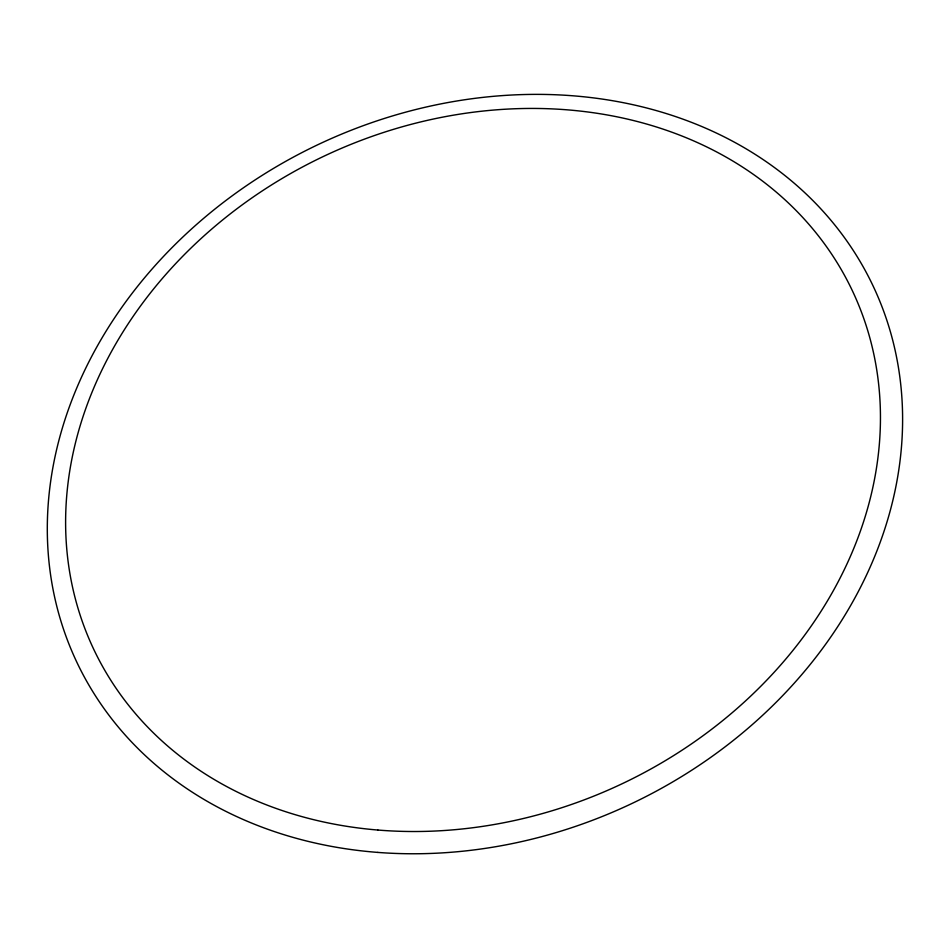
<?xml version="1.0" encoding="UTF-8"?>
<svg xmlns="http://www.w3.org/2000/svg" width="950" height="950" viewBox="0 0 950 950"><rect width="100%" height="100%" fill="white"/><g stroke="black" fill="none" stroke-linecap="round" stroke-linejoin="round"><path stroke-width="1.43" d="M377.815 852.411A440.337 364.907 -25.2 0 0 884.201 312.657A440.337 364.907 -25.2 0 0 162.842 257.141A440.337 364.907 -25.2 0 0 377.815 852.411M377.863 830.039A419.556 347.391 -25.2 0 0 863.693 318.238A419.556 347.391 -25.2 0 0 177.531 261.654A419.556 347.391 -25.2 0 0 377.863 830.039"/></g></svg>
